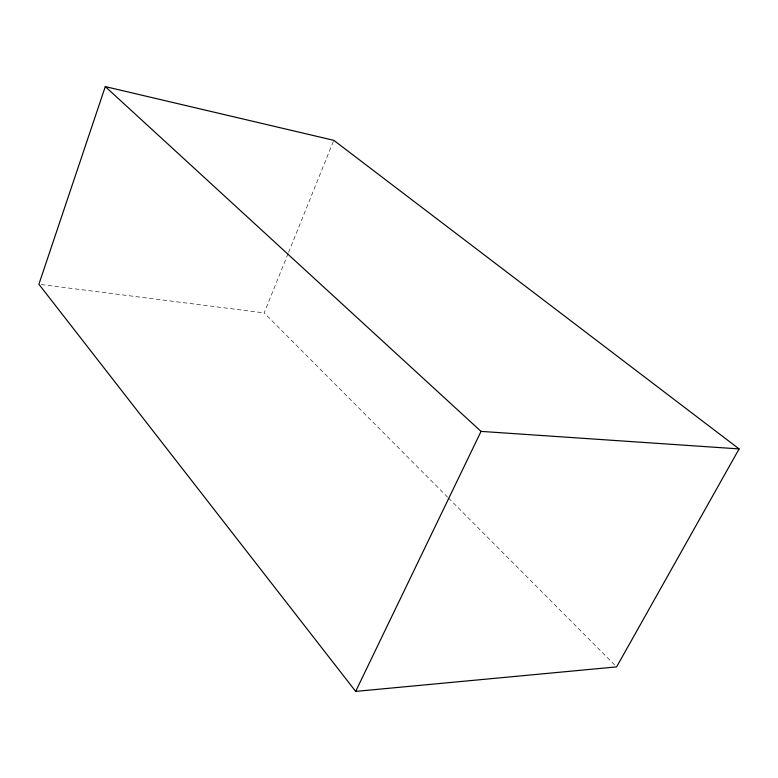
<?xml version="1.0" encoding="UTF-8"?>
<svg xmlns="http://www.w3.org/2000/svg" width="778" height="778" viewBox="0 0 778 778"><rect width="100%" height="100%" fill="white"/><g stroke="black" fill="none" stroke-linecap="round" stroke-linejoin="round"><path stroke-width="0.58" stroke-dasharray="3.89 2.92" d="M447.671 497.22L264.16 312.912L288.123 253.521M288.58 252.393L333.334 141.46M41.312 284.563L264.16 312.912M448.536 498.076L614.892 665.161"/><path stroke-width="1.17" d="M105.293 86.601L38.9 284.252L355.663 691.399L616.614 666.882L739.1 448.916L333.781 140.332L105.293 86.601L481.047 431.391L739.1 448.916M355.663 691.399L481.047 431.391"/></g></svg>
